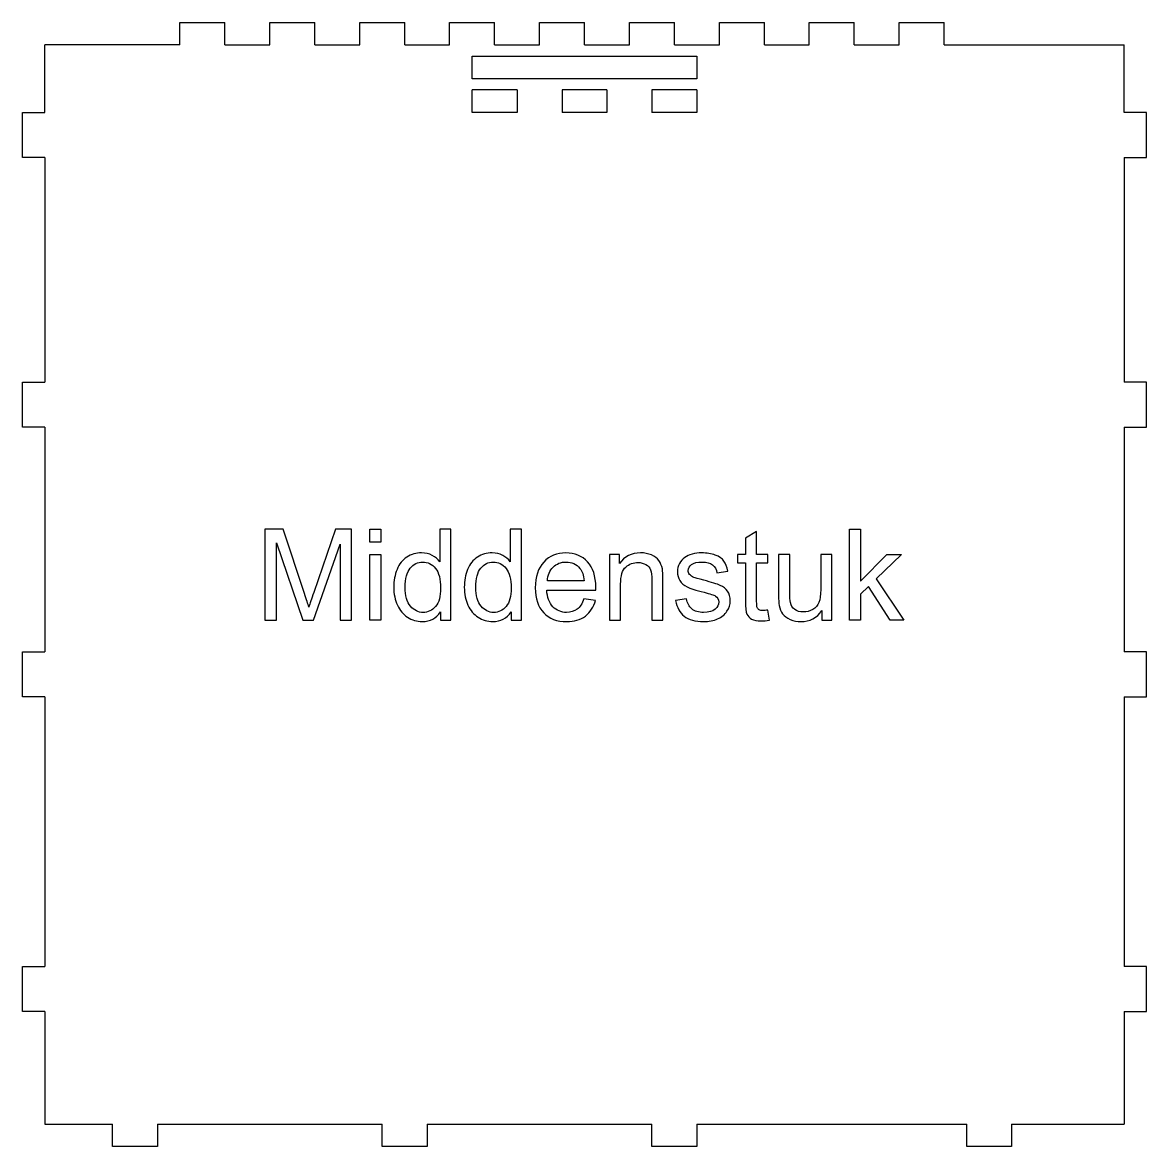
# Model space of a CAD drawing. Header units: millimetres. Extents: x 28 to 592, y 116 to 590.
# Drawn here: x 427.2 to 577.2, y 115.6 to 265.6 of the extents above; entities that cross this region are included whole.
import ezdxf

# ---------------------------------------------------------------- set-up
doc = ezdxf.new("R2010")
doc.units = ezdxf.units.MM
for name, color, linetype in [('back_outsideCutPath', 7, 'Continuous'), ('front_labelLayer', 7, 'Continuous'), ('front_outsideCutPath', 7, 'Continuous'), ('top_labelLayer', 7, 'Continuous')]:
    doc.layers.add(name, color=color, linetype=linetype)

msp = doc.modelspace()

# ---------------------------------------------------------------- linework, layer by layer
at = {"layer": 'back_outsideCutPath', "color": 18, "linetype": 'Continuous', "lineweight": 25, "true_color": 0x000000}
for points in [[(430.21, 253.59), (430.21, 262.59)], [(574.21, 253.59), (574.21, 262.59)], [(427.21, 247.59), (427.21, 253.59)], [(427.21, 253.59), (430.21, 253.59)], [(577.21, 253.59), (574.21, 253.59)], [(577.21, 247.59), (577.21, 253.59)], [(430.21, 247.59), (427.21, 247.59)], [(430.21, 247.59), (430.21, 217.59)], [(574.21, 247.59), (577.21, 247.59)], [(574.21, 247.59), (574.21, 217.59)], [(427.21, 211.59), (427.21, 217.59)], [(427.21, 217.59), (430.21, 217.59)], [(577.21, 217.59), (574.21, 217.59)], [(577.21, 211.59), (577.21, 217.59)], [(430.21, 211.59), (427.21, 211.59)], [(430.21, 211.59), (430.21, 181.59)], [(574.21, 211.59), (577.21, 211.59)], [(574.21, 211.59), (574.21, 181.59)], [(427.21, 175.59), (427.21, 181.59)], [(427.21, 181.59), (430.21, 181.59)], [(577.21, 181.59), (574.21, 181.59)], [(577.21, 175.59), (577.21, 181.59)], [(430.21, 175.59), (427.21, 175.59)], [(430.21, 175.59), (430.21, 139.59)], [(574.21, 175.59), (577.21, 175.59)], [(574.21, 175.59), (574.21, 139.59)], [(427.21, 133.59), (427.21, 139.59)], [(427.21, 139.59), (430.21, 139.59)], [(577.21, 139.59), (574.21, 139.59)], [(577.21, 133.59), (577.21, 139.59)], [(430.21, 133.59), (427.21, 133.59)], [(430.21, 133.59), (430.21, 118.59)], [(574.21, 133.59), (577.21, 133.59)], [(574.21, 133.59), (574.21, 118.59)], [(430.21, 118.59), (439.21, 118.59)], [(439.21, 115.59), (439.21, 118.59)], [(445.21, 118.59), (445.21, 115.59)], [(445.21, 118.59), (475.21, 118.59)], [(475.21, 115.59), (475.21, 118.59)], [(481.21, 118.59), (481.21, 115.59)], [(481.21, 118.59), (511.21, 118.59)], [(511.21, 115.59), (511.21, 118.59)], [(517.21, 118.59), (517.21, 115.59)], [(517.21, 118.59), (553.21, 118.59)], [(553.21, 115.59), (553.21, 118.59)], [(559.21, 118.59), (559.21, 115.59)], [(559.21, 118.59), (574.21, 118.59)], [(445.21, 115.59), (439.21, 115.59)], [(481.21, 115.59), (475.21, 115.59)], [(517.21, 115.59), (511.21, 115.59)], [(559.21, 115.59), (553.21, 115.59)]]:
    msp.add_lwpolyline(points, dxfattribs=at)
at = {"layer": 'front_labelLayer', "color": 18, "linetype": 'Continuous', "lineweight": 25, "true_color": 0x000000}
for points in [[(473.54, 196.24), (473.54, 197.96), (475.03, 197.96), (475.03, 196.24), (473.54, 196.24)], [(537.56, 185.83), (537.56, 197.96), (539.05, 197.96), (539.05, 191.04), (542.57, 194.61), (544.5, 194.61), (541.14, 191.36), (544.83, 185.83), (543, 185.83), (540.1, 190.32), (539.05, 189.32), (539.05, 185.83), (537.56, 185.83)], [(473.54, 185.83), (473.54, 194.61), (475.03, 194.61), (475.03, 185.83), (473.54, 185.83)]]:
    msp.add_lwpolyline(points, close=True, dxfattribs=at)
for points, knots in [([(459.56, 185.83), (459.56, 185.83), (459.56, 197.96), (459.56, 197.96), (459.56, 197.96), (461.98, 197.96), (461.98, 197.96), (461.98, 197.96), (464.85, 189.37), (464.85, 189.37), (465.11, 188.57), (465.31, 187.98), (465.43, 187.58), (465.56, 188.02), (465.78, 188.67), (466.07, 189.52), (466.07, 189.52), (468.97, 197.96), (468.97, 197.96), (468.97, 197.96), (471.13, 197.96), (471.13, 197.96), (471.13, 197.96), (471.13, 185.83), (471.13, 185.83), (471.13, 185.83), (469.59, 185.83), (469.59, 185.83), (469.59, 185.83), (469.59, 195.98), (469.59, 195.98), (469.59, 195.98), (466.06, 185.83), (466.06, 185.83), (466.06, 185.83), (464.62, 185.83), (464.62, 185.83), (464.62, 185.83), (461.11, 196.15), (461.11, 196.15), (461.11, 196.15), (461.11, 185.83), (461.11, 185.83), (461.11, 185.83), (459.56, 185.83), (459.56, 185.83)], [0, 0, 0, 0, 1, 1, 1, 2, 2, 2, 3, 3, 3, 4, 4, 4, 5, 5, 5, 6, 6, 6, 7, 7, 7, 8, 8, 8, 9, 9, 9, 10, 10, 10, 11, 11, 11, 12, 12, 12, 13, 13, 13, 14, 14, 14, 15, 15, 15, 15]), ([(482.99, 185.83), (482.99, 185.83), (482.99, 186.94), (482.99, 186.94), (482.43, 186.07), (481.61, 185.64), (480.53, 185.64), (479.83, 185.64), (479.19, 185.83), (478.6, 186.21), (478.01, 186.6), (477.56, 187.14), (477.24, 187.83), (476.92, 188.52), (476.75, 189.32), (476.75, 190.22), (476.75, 191.09), (476.9, 191.89), (477.19, 192.6), (477.48, 193.32), (477.92, 193.86), (478.51, 194.24), (479.09, 194.62), (479.74, 194.81), (480.47, 194.81), (481, 194.81), (481.47, 194.7), (481.88, 194.48), (482.29, 194.26), (482.63, 193.96), (482.89, 193.61), (482.89, 193.61), (482.89, 197.96), (482.89, 197.96), (482.89, 197.96), (484.37, 197.96), (484.37, 197.96), (484.37, 197.96), (484.37, 185.83), (484.37, 185.83), (484.37, 185.83), (482.99, 185.83), (482.99, 185.83)], [0, 0, 0, 0, 1, 1, 1, 2, 2, 2, 3, 3, 3, 4, 4, 4, 5, 5, 5, 6, 6, 6, 7, 7, 7, 8, 8, 8, 9, 9, 9, 10, 10, 10, 11, 11, 11, 12, 12, 12, 13, 13, 13, 14, 14, 14, 14]), ([(492.41, 185.83), (492.41, 185.83), (492.41, 186.94), (492.41, 186.94), (491.85, 186.07), (491.03, 185.64), (489.95, 185.64), (489.25, 185.64), (488.61, 185.83), (488.02, 186.21), (487.43, 186.6), (486.98, 187.14), (486.66, 187.83), (486.33, 188.52), (486.17, 189.32), (486.17, 190.22), (486.17, 191.09), (486.32, 191.89), (486.61, 192.6), (486.9, 193.32), (487.34, 193.86), (487.92, 194.24), (488.51, 194.62), (489.16, 194.81), (489.88, 194.81), (490.41, 194.81), (490.88, 194.7), (491.3, 194.48), (491.71, 194.26), (492.05, 193.96), (492.31, 193.61), (492.31, 193.61), (492.31, 197.96), (492.31, 197.96), (492.31, 197.96), (493.79, 197.96), (493.79, 197.96), (493.79, 197.96), (493.79, 185.83), (493.79, 185.83), (493.79, 185.83), (492.41, 185.83), (492.41, 185.83)], [0, 0, 0, 0, 1, 1, 1, 2, 2, 2, 3, 3, 3, 4, 4, 4, 5, 5, 5, 6, 6, 6, 7, 7, 7, 8, 8, 8, 9, 9, 9, 10, 10, 10, 11, 11, 11, 12, 12, 12, 13, 13, 13, 14, 14, 14, 14]), ([(526.68, 187.17), (526.68, 187.17), (526.89, 185.85), (526.89, 185.85), (526.47, 185.76), (526.1, 185.72), (525.77, 185.72), (525.23, 185.72), (524.81, 185.8), (524.51, 185.97), (524.21, 186.15), (524, 186.37), (523.88, 186.65), (523.76, 186.93), (523.7, 187.51), (523.7, 188.41), (523.7, 188.41), (523.7, 193.46), (523.7, 193.46), (523.7, 193.46), (522.61, 193.46), (522.61, 193.46), (522.61, 193.46), (522.61, 194.61), (522.61, 194.61), (522.61, 194.61), (523.7, 194.61), (523.7, 194.61), (523.7, 194.61), (523.7, 196.79), (523.7, 196.79), (523.7, 196.79), (525.18, 197.68), (525.18, 197.68), (525.18, 197.68), (525.18, 194.61), (525.18, 194.61), (525.18, 194.61), (526.68, 194.61), (526.68, 194.61), (526.68, 194.61), (526.68, 193.46), (526.68, 193.46), (526.68, 193.46), (525.18, 193.46), (525.18, 193.46), (525.18, 193.46), (525.18, 188.32), (525.18, 188.32), (525.18, 187.9), (525.21, 187.63), (525.26, 187.5), (525.31, 187.38), (525.4, 187.29), (525.52, 187.21), (525.63, 187.14), (525.8, 187.11), (526.02, 187.11), (526.19, 187.11), (526.41, 187.13), (526.68, 187.17)], [0, 0, 0, 0, 1, 1, 1, 2, 2, 2, 3, 3, 3, 4, 4, 4, 5, 5, 5, 6, 6, 6, 7, 7, 7, 8, 8, 8, 9, 9, 9, 10, 10, 10, 11, 11, 11, 12, 12, 12, 13, 13, 13, 14, 14, 14, 15, 15, 15, 16, 16, 16, 17, 17, 17, 18, 18, 18, 19, 19, 19, 20, 20, 20, 20]), ([(478.28, 190.22), (478.28, 189.09), (478.52, 188.25), (478.99, 187.69), (479.47, 187.14), (480.03, 186.86), (480.67, 186.86), (481.32, 186.86), (481.88, 187.13), (482.33, 187.66), (482.79, 188.19), (483.01, 189), (483.01, 190.09), (483.01, 191.29), (482.78, 192.18), (482.32, 192.74), (481.86, 193.3), (481.28, 193.58), (480.61, 193.58), (479.95, 193.58), (479.39, 193.31), (478.95, 192.77), (478.51, 192.23), (478.28, 191.38), (478.28, 190.22)], [0, 0, 0, 0, 1, 1, 1, 2, 2, 2, 3, 3, 3, 4, 4, 4, 5, 5, 5, 6, 6, 6, 7, 7, 7, 8, 8, 8, 8]), ([(487.7, 190.22), (487.7, 189.09), (487.94, 188.25), (488.41, 187.69), (488.89, 187.14), (489.45, 186.86), (490.09, 186.86), (490.74, 186.86), (491.29, 187.13), (491.75, 187.66), (492.2, 188.19), (492.43, 189), (492.43, 190.09), (492.43, 191.29), (492.2, 192.18), (491.74, 192.74), (491.27, 193.3), (490.7, 193.58), (490.02, 193.58), (489.36, 193.58), (488.81, 193.31), (488.37, 192.77), (487.92, 192.23), (487.7, 191.38), (487.7, 190.22)], [0, 0, 0, 0, 1, 1, 1, 2, 2, 2, 3, 3, 3, 4, 4, 4, 5, 5, 5, 6, 6, 6, 7, 7, 7, 8, 8, 8, 8]), ([(502.14, 188.66), (502.14, 188.66), (503.68, 188.47), (503.68, 188.47), (503.43, 187.57), (502.98, 186.88), (502.33, 186.38), (501.67, 185.88), (500.83, 185.64), (499.81, 185.64), (498.53, 185.64), (497.51, 186.03), (496.76, 186.82), (496.01, 187.61), (495.63, 188.72), (495.63, 190.15), (495.63, 191.63), (496.01, 192.77), (496.77, 193.59), (497.53, 194.41), (498.52, 194.81), (499.73, 194.81), (500.91, 194.81), (501.86, 194.41), (502.61, 193.61), (503.35, 192.82), (503.72, 191.69), (503.72, 190.24), (503.72, 190.15), (503.72, 190.02), (503.72, 189.84), (503.72, 189.84), (497.17, 189.84), (497.17, 189.84), (497.22, 188.88), (497.5, 188.14), (497.99, 187.63), (498.48, 187.12), (499.09, 186.86), (499.82, 186.86), (500.37, 186.86), (500.83, 187), (501.22, 187.29), (501.61, 187.58), (501.91, 188.03), (502.14, 188.66)], [0, 0, 0, 0, 1, 1, 1, 2, 2, 2, 3, 3, 3, 4, 4, 4, 5, 5, 5, 6, 6, 6, 7, 7, 7, 8, 8, 8, 9, 9, 9, 10, 10, 10, 11, 11, 11, 12, 12, 12, 13, 13, 13, 14, 14, 14, 15, 15, 15, 15]), ([(497.25, 191.07), (497.25, 191.07), (502.15, 191.07), (502.15, 191.07), (502.09, 191.81), (501.9, 192.36), (501.59, 192.73), (501.12, 193.3), (500.5, 193.59), (499.75, 193.59), (499.06, 193.59), (498.49, 193.36), (498.02, 192.9), (497.56, 192.45), (497.3, 191.83), (497.25, 191.07)], [0, 0, 0, 0, 1, 1, 1, 2, 2, 2, 3, 3, 3, 4, 4, 4, 5, 5, 5, 5]), ([(505.54, 185.83), (505.54, 185.83), (505.54, 194.61), (505.54, 194.61), (505.54, 194.61), (506.88, 194.61), (506.88, 194.61), (506.88, 194.61), (506.88, 193.37), (506.88, 193.37), (507.53, 194.33), (508.46, 194.81), (509.68, 194.81), (510.21, 194.81), (510.69, 194.72), (511.14, 194.53), (511.58, 194.34), (511.91, 194.09), (512.13, 193.78), (512.35, 193.47), (512.51, 193.1), (512.6, 192.68), (512.65, 192.4), (512.68, 191.92), (512.68, 191.23), (512.68, 191.23), (512.68, 185.83), (512.68, 185.83), (512.68, 185.83), (511.19, 185.83), (511.19, 185.83), (511.19, 185.83), (511.19, 191.18), (511.19, 191.18), (511.19, 191.78), (511.13, 192.24), (511.02, 192.54), (510.9, 192.84), (510.7, 193.08), (510.4, 193.25), (510.11, 193.43), (509.76, 193.52), (509.36, 193.52), (508.73, 193.52), (508.18, 193.32), (507.72, 192.92), (507.26, 192.52), (507.03, 191.75), (507.03, 190.63), (507.03, 190.63), (507.03, 185.83), (507.03, 185.83), (507.03, 185.83), (505.54, 185.83), (505.54, 185.83)], [0, 0, 0, 0, 1, 1, 1, 2, 2, 2, 3, 3, 3, 4, 4, 4, 5, 5, 5, 6, 6, 6, 7, 7, 7, 8, 8, 8, 9, 9, 9, 10, 10, 10, 11, 11, 11, 12, 12, 12, 13, 13, 13, 14, 14, 14, 15, 15, 15, 16, 16, 16, 17, 17, 17, 18, 18, 18, 18]), ([(514.37, 188.46), (514.37, 188.46), (515.84, 188.69), (515.84, 188.69), (515.92, 188.1), (516.15, 187.64), (516.53, 187.33), (516.91, 187.02), (517.43, 186.86), (518.11, 186.86), (518.8, 186.86), (519.3, 187), (519.63, 187.28), (519.96, 187.56), (520.13, 187.88), (520.13, 188.26), (520.13, 188.59), (519.98, 188.86), (519.69, 189.05), (519.49, 189.18), (518.98, 189.35), (518.17, 189.55), (517.08, 189.83), (516.32, 190.07), (515.9, 190.27), (515.48, 190.47), (515.16, 190.75), (514.94, 191.11), (514.72, 191.46), (514.61, 191.85), (514.61, 192.28), (514.61, 192.67), (514.7, 193.04), (514.88, 193.37), (515.06, 193.7), (515.31, 193.98), (515.61, 194.2), (515.85, 194.37), (516.16, 194.52), (516.56, 194.64), (516.96, 194.75), (517.39, 194.81), (517.85, 194.81), (518.54, 194.81), (519.14, 194.71), (519.66, 194.52), (520.18, 194.32), (520.57, 194.05), (520.82, 193.71), (521.06, 193.37), (521.23, 192.92), (521.33, 192.35), (521.33, 192.35), (519.87, 192.15), (519.87, 192.15), (519.81, 192.6), (519.62, 192.96), (519.3, 193.21), (518.98, 193.46), (518.53, 193.59), (517.95, 193.59), (517.27, 193.59), (516.78, 193.48), (516.49, 193.25), (516.2, 193.02), (516.05, 192.76), (516.05, 192.46), (516.05, 192.26), (516.11, 192.09), (516.23, 191.94), (516.36, 191.78), (516.55, 191.64), (516.81, 191.54), (516.95, 191.48), (517.39, 191.36), (518.12, 191.16), (519.17, 190.88), (519.91, 190.65), (520.32, 190.47), (520.74, 190.29), (521.07, 190.03), (521.3, 189.69), (521.54, 189.35), (521.66, 188.92), (521.66, 188.41), (521.66, 187.92), (521.51, 187.45), (521.22, 187.01), (520.94, 186.57), (520.52, 186.24), (519.97, 186), (519.43, 185.76), (518.81, 185.64), (518.12, 185.64), (516.98, 185.64), (516.11, 185.87), (515.51, 186.35), (514.91, 186.82), (514.53, 187.52), (514.37, 188.46)], [0, 0, 0, 0, 1, 1, 1, 2, 2, 2, 3, 3, 3, 4, 4, 4, 5, 5, 5, 6, 6, 6, 7, 7, 7, 8, 8, 8, 9, 9, 9, 10, 10, 10, 11, 11, 11, 12, 12, 12, 13, 13, 13, 14, 14, 14, 15, 15, 15, 16, 16, 16, 17, 17, 17, 18, 18, 18, 19, 19, 19, 20, 20, 20, 21, 21, 21, 22, 22, 22, 23, 23, 23, 24, 24, 24, 25, 25, 25, 26, 26, 26, 27, 27, 27, 28, 28, 28, 29, 29, 29, 30, 30, 30, 31, 31, 31, 32, 32, 32, 33, 33, 33, 33]), ([(533.89, 185.83), (533.89, 185.83), (533.89, 187.12), (533.89, 187.12), (533.2, 186.13), (532.28, 185.64), (531.1, 185.64), (530.58, 185.64), (530.1, 185.73), (529.65, 185.93), (529.2, 186.13), (528.87, 186.38), (528.65, 186.68), (528.43, 186.98), (528.28, 187.35), (528.19, 187.79), (528.13, 188.08), (528.1, 188.54), (528.1, 189.17), (528.1, 189.17), (528.1, 194.61), (528.1, 194.61), (528.1, 194.61), (529.59, 194.61), (529.59, 194.61), (529.59, 194.61), (529.59, 189.74), (529.59, 189.74), (529.59, 188.97), (529.62, 188.44), (529.68, 188.17), (529.77, 187.78), (529.97, 187.48), (530.27, 187.25), (530.58, 187.03), (530.95, 186.92), (531.4, 186.92), (531.85, 186.92), (532.26, 187.03), (532.66, 187.26), (533.05, 187.49), (533.32, 187.8), (533.49, 188.19), (533.65, 188.59), (533.73, 189.16), (533.73, 189.91), (533.73, 189.91), (533.73, 194.61), (533.73, 194.61), (533.73, 194.61), (535.22, 194.61), (535.22, 194.61), (535.22, 194.61), (535.22, 185.83), (535.22, 185.83), (535.22, 185.83), (533.89, 185.83), (533.89, 185.83)], [0, 0, 0, 0, 1, 1, 1, 2, 2, 2, 3, 3, 3, 4, 4, 4, 5, 5, 5, 6, 6, 6, 7, 7, 7, 8, 8, 8, 9, 9, 9, 10, 10, 10, 11, 11, 11, 12, 12, 12, 13, 13, 13, 14, 14, 14, 15, 15, 15, 16, 16, 16, 17, 17, 17, 18, 18, 18, 19, 19, 19, 19])]:
    msp.add_open_spline(points, degree=3, knots=knots, dxfattribs=at)
at = {"layer": 'front_outsideCutPath', "color": 18, "linetype": 'Continuous', "lineweight": 25, "true_color": 0x000000}
msp.add_lwpolyline([(517.21, 261.09), (517.21, 258.09), (487.21, 258.09), (487.21, 261.09), (517.21, 261.09)], close=True, dxfattribs=at)
for points in [[(493.21, 256.59), (487.21, 256.59)], [(493.21, 253.59), (487.21, 253.59), (487.21, 256.59)], [(493.21, 256.59), (493.21, 253.59)], [(505.21, 256.59), (499.21, 256.59)], [(499.21, 256.59), (499.21, 253.59)], [(505.21, 256.59), (505.21, 253.59)], [(517.21, 256.59), (511.21, 256.59)], [(511.21, 256.59), (511.21, 253.59)], [(517.21, 256.59), (517.21, 253.59), (511.21, 253.59)], [(505.21, 253.59), (499.21, 253.59)]]:
    msp.add_lwpolyline(points, dxfattribs=at)
at = {"layer": 'top_labelLayer', "color": 18, "linetype": 'Continuous', "lineweight": 25, "true_color": 0x000000}
for points in [[(448.21, 265.59), (454.21, 265.59)], [(448.21, 262.59), (448.21, 265.59)], [(454.21, 262.59), (454.21, 265.59)], [(460.21, 265.59), (466.21, 265.59)], [(460.21, 262.59), (460.21, 265.59)], [(466.21, 262.59), (466.21, 265.59)], [(472.21, 265.59), (478.21, 265.59)], [(472.21, 262.59), (472.21, 265.59)], [(478.21, 262.59), (478.21, 265.59)], [(484.21, 265.59), (490.21, 265.59)], [(484.21, 262.59), (484.21, 265.59)], [(490.21, 262.59), (490.21, 265.59)], [(496.21, 265.59), (502.21, 265.59)], [(496.21, 262.59), (496.21, 265.59)], [(502.21, 262.59), (502.21, 265.59)], [(508.21, 265.59), (514.21, 265.59)], [(508.21, 262.59), (508.21, 265.59)], [(514.21, 262.59), (514.21, 265.59)], [(520.21, 265.59), (526.21, 265.59)], [(520.21, 262.59), (520.21, 265.59)], [(526.21, 262.59), (526.21, 265.59)], [(532.21, 265.59), (538.21, 265.59)], [(532.21, 262.59), (532.21, 265.59)], [(538.21, 262.59), (538.21, 265.59)], [(544.21, 265.59), (550.21, 265.59)], [(544.21, 262.59), (544.21, 265.59)], [(550.21, 262.59), (550.21, 265.59)], [(448.21, 262.59), (430.21, 262.59)], [(454.21, 262.59), (460.21, 262.59)], [(466.21, 262.59), (472.21, 262.59)], [(478.21, 262.59), (484.21, 262.59)], [(490.21, 262.59), (496.21, 262.59)], [(502.21, 262.59), (508.21, 262.59)], [(514.21, 262.59), (520.21, 262.59)], [(526.21, 262.59), (532.21, 262.59)], [(538.21, 262.59), (544.21, 262.59)], [(550.21, 262.59), (574.21, 262.59)]]:
    msp.add_lwpolyline(points, dxfattribs=at)

doc.saveas('drawing.dxf')
